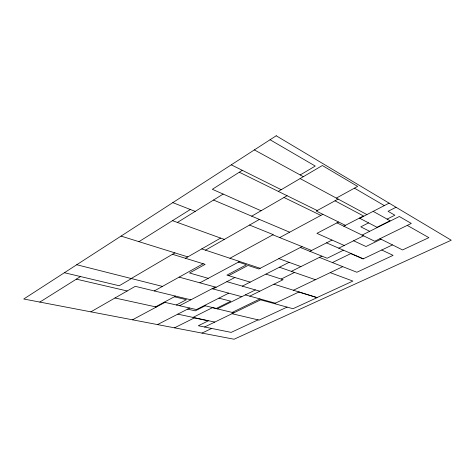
<?xml version="1.0" encoding="UTF-8"?>
<svg xmlns="http://www.w3.org/2000/svg" width="475" height="475" viewBox="0 0 475 475"><rect width="100%" height="100%" fill="white"/><g stroke="black" fill="none" stroke-linecap="round" stroke-linejoin="round"><path stroke-width="0.71" d="M242.315 170.323L212.337 189.299L261.072 210.752M39.847 302.082L80.501 276.551M138.943 241.662L190.35 209.493M177.412 222.442L223.161 194.067M300.2 174.966L315.263 166.06L270.073 139.751M278.303 191.401L322.341 165.52L357.633 186.42L336.324 198.099M131.219 278.51L174.901 252.872M131.474 278.576L119.237 285.754L64.398 272.721M251.697 216.172L287.078 195.718M90.873 311.838L135.274 286.33L190.867 299.814M185.416 258.275L220.614 238.082M205.497 250.141L259.397 219.426M154.28 290.943L203.175 263.75M338.164 199.09L316.249 211.06L345.396 225.34M229.93 258.263L273.22 234.626L249.541 225.043M279.71 237.583L322.875 214.308M199.886 282.821L239.626 261.488M155.557 306.85L175.578 296.109M132.495 319.8L164.997 302.385M228.671 275.648L248.039 265.424L258.851 268.993L302.053 246.614M176.356 304.986L186.438 299.683L174.349 296.768M338.598 222.009L316.932 233.356L344.197 245.468M179.574 305.716L215.276 287.048M212.996 288.913L234.84 277.507M343.758 226.189L363.512 215.977L335.012 200.818M359.759 218.286L389.096 203.134M157.51 324.585L189.691 308.032M396.019 207.266L388.081 211.31L394.856 215.211L387.113 219.106M309.908 251.322L332.025 240.059M242.309 286.128L289.091 262.325M228.718 293.164L196.448 309.575L164.208 302.207M205.206 305.793L195.255 310.846L187.583 309.118M368.57 222.888L360.786 226.842L369.669 231.319M193.034 317.407L212.646 307.562M174.509 327.833L194.655 317.751M362.087 235.101L399.338 216.499L411.297 223.422L374.733 241.252L336.947 222.876M291.365 271.362L321.907 256.138M338.776 248.17L363.565 235.82M217.312 308.869L255.39 289.916M281.188 279.051L294.5 272.448M249.803 296.139L283.118 279.674L265.958 274.099M343.461 250.194L327.162 258.246L300.36 247.493M332.399 262.556L350.764 253.608L363.043 258.923L392.463 244.904M381.015 239.198L365.993 246.513L353.626 240.772M232.198 312.413L259.95 298.929M204.577 327.014L260.621 299.856L292.986 308.72L317.08 297.647L298.929 292.006M201.994 333.088L211.678 328.451M293.413 290.237L342.736 266.653M274.396 303.626L298.995 291.971M258.103 319.865L231.159 332.387L198.318 325.743L208.293 320.863L194.388 317.888M287.096 307.105L259.101 320.097L232.008 313.72M177.81 314.141L214.783 322.068M114.974 297.991L156.346 307.022M76.368 279.146L127.193 290.973M212.378 307.699L233.878 312.811M204.309 305.579L216.327 308.441L230.82 301.209L218.916 298.146M76.748 264.741L162.438 286.401M212.147 288.681L241.775 296.691M245.349 294.916L275.352 303.175M179.134 277.121L216.125 287.28M208.222 278.344L189.555 273L205.152 264.355L172.49 254.291M226.884 281.663L259.801 291.199M250.177 282.126L226.925 275.126L246.537 264.741L238.503 262.087M121.06 236.093L187.815 256.898M273.974 284.192L317.003 297.57L352.878 281.081L330.232 272.632M201.756 248.9L260.163 268.316M279.448 267.229L315.43 279.71M278.878 258.62L300.895 266.612M172.496 220.661L224.313 239.418M172.811 202.635L195.219 211.399M319.384 257.397L356.862 272.252L393.074 255.36L381.763 250.004M272.87 234.816L311.588 250.467M213.536 200.04L289.661 232.216M326.527 242.862L363.31 258.792M284.008 197.493L320.863 215.395M239.317 172.217L317.199 210.538M231.283 164.825L281.206 189.691M379.988 238.688L402.557 249.939L428.86 237.648L407.259 225.388M359.409 218.102L376.996 227.287L390.076 220.75L373.16 211.363M300.129 178.576L366.902 214.593M254.362 149.904L303.347 176.682M354.451 188.159L384.317 205.598M276.218 135.773L23.75 299.007L234.08 339.227L451.25 240.213L276.218 135.773"/></g></svg>
